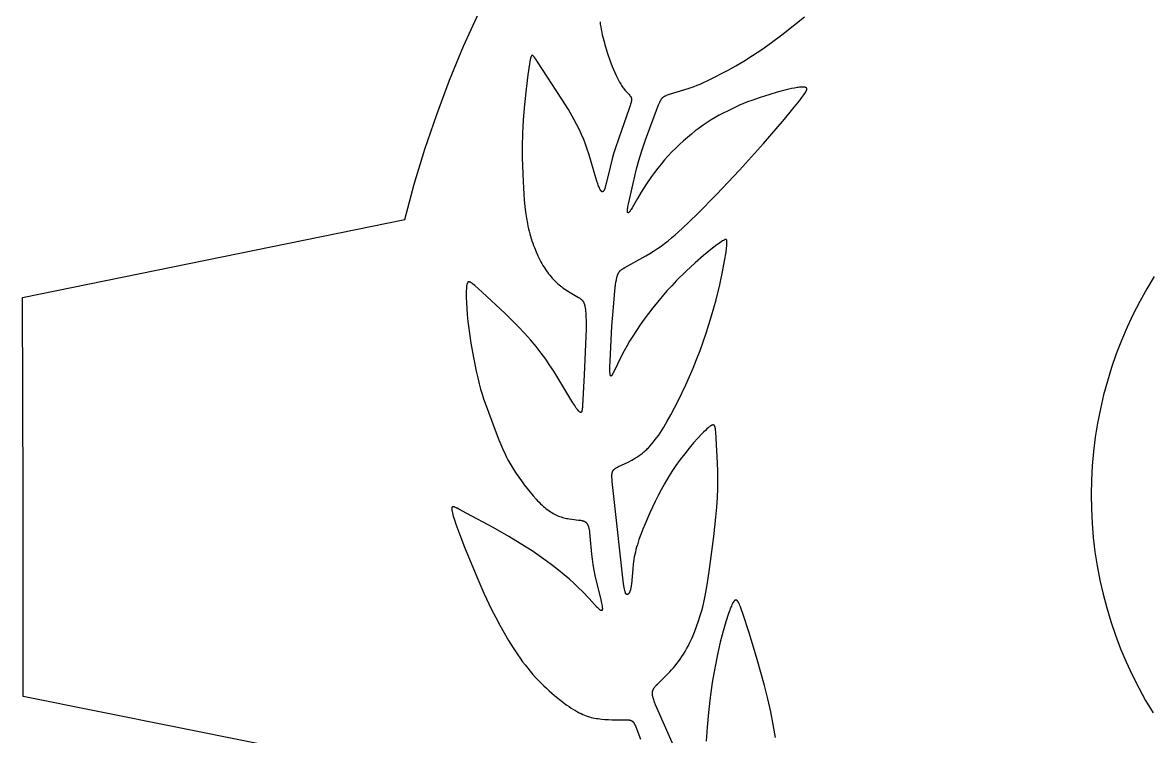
# Model space of a CAD drawing. Extents: x 8280 to 8757, y 218 to 430.
# Drawn here: x 8522.2 to 8612, y 293.1 to 349.8 of the extents above; entities that cross this region are included whole.
import ezdxf

# ---------------------------------------------------------------- set-up
doc = ezdxf.new("R2010")
doc.units = 0
doc.header["$MEASUREMENT"] = 0
doc.layers.add('MAKE2D$VISIBLE$CURVES', color=7, linetype='CONTINUOUS')

msp = doc.modelspace()

# ---------------------------------------------------------------- linework, layer by layer
at = {"layer": 'MAKE2D$VISIBLE$CURVES', "color": 7}
for points in [[(8552.6, 290.159), (8522.26, 296.271), (8522.26, 312.12), (8522.219, 327.968), (8552.58, 334.166), (8553.336, 336.979), (8554.183, 339.767), (8555.12, 342.525), (8556.146, 345.252), (8557.259, 347.944), (8558.459, 350.598)], [(8574.512, 291.032), (8572.704, 295.116), (8572.503, 295.603), (8572.426, 295.806), (8572.393, 295.899), (8572.363, 295.986), (8572.338, 296.068), (8572.316, 296.145), (8572.297, 296.217), (8572.289, 296.252), (8572.282, 296.286), (8572.276, 296.318), (8572.271, 296.35), (8572.266, 296.381), (8572.263, 296.411), (8572.26, 296.44), (8572.258, 296.468), (8572.257, 296.496), (8572.257, 296.523), (8572.257, 296.549), (8572.259, 296.575), (8572.261, 296.6), (8572.262, 296.612), (8572.264, 296.624), (8572.266, 296.636), (8572.268, 296.648), (8572.27, 296.66), (8572.273, 296.672), (8572.275, 296.684), (8572.278, 296.695), (8572.281, 296.706), (8572.284, 296.718), (8572.288, 296.729), (8572.291, 296.74), (8572.295, 296.751), (8572.299, 296.762), (8572.308, 296.784), (8572.317, 296.806), (8572.327, 296.827), (8572.338, 296.849), (8572.35, 296.87), (8572.362, 296.891), (8572.376, 296.912), (8572.39, 296.933), (8572.404, 296.955), (8572.42, 296.976), (8572.453, 297.019), (8572.488, 297.063), (8572.527, 297.108), (8572.568, 297.155), (8572.659, 297.251), (8573.64, 298.227), (8573.78, 298.377), (8573.922, 298.534), (8574.063, 298.698), (8574.203, 298.87), (8574.341, 299.049), (8574.476, 299.235), (8574.607, 299.429), (8574.734, 299.63), (8574.857, 299.837), (8574.976, 300.05), (8575.09, 300.266), (8575.201, 300.487), (8575.307, 300.709), (8575.409, 300.934), (8575.599, 301.385), (8575.772, 301.833), (8575.927, 302.271), (8576.063, 302.691), (8576.182, 303.091), (8576.284, 303.479), (8576.375, 303.865), (8576.457, 304.263), (8576.61, 305.136), (8576.769, 306.19), (8577.144, 308.963), (8577.309, 310.521), (8577.372, 311.301), (8577.419, 312.065), (8577.446, 312.803), (8577.455, 313.508), (8577.449, 314.177), (8577.433, 314.803), (8577.327, 316.791), (8577.294, 317.281), (8577.282, 317.411), (8577.275, 317.47), (8577.267, 317.525), (8577.259, 317.575), (8577.254, 317.598), (8577.249, 317.62), (8577.244, 317.642), (8577.239, 317.662), (8577.234, 317.681), (8577.228, 317.699), (8577.225, 317.708), (8577.222, 317.716), (8577.218, 317.724), (8577.215, 317.732), (8577.212, 317.74), (8577.208, 317.747), (8577.205, 317.754), (8577.201, 317.761), (8577.198, 317.767), (8577.194, 317.773), (8577.19, 317.779), (8577.186, 317.785), (8577.184, 317.788), (8577.182, 317.79), (8577.18, 317.793), (8577.177, 317.795), (8577.175, 317.798), (8577.173, 317.8), (8577.171, 317.803), (8577.169, 317.805), (8577.167, 317.807), (8577.164, 317.809), (8577.162, 317.811), (8577.16, 317.813), (8577.157, 317.815), (8577.155, 317.817), (8577.152, 317.819), (8577.15, 317.82), (8577.148, 317.822), (8577.145, 317.824), (8577.143, 317.825), (8577.14, 317.826), (8577.137, 317.828), (8577.135, 317.829), (8577.132, 317.83), (8577.13, 317.831), (8577.127, 317.833), (8577.124, 317.834), (8577.121, 317.835), (8577.119, 317.835), (8577.116, 317.836), (8577.113, 317.837), (8577.11, 317.838), (8577.107, 317.838), (8577.104, 317.839), (8577.101, 317.839), (8577.098, 317.84), (8577.095, 317.84), (8577.092, 317.84), (8577.089, 317.84), (8577.086, 317.84), (8577.083, 317.841), (8577.079, 317.84), (8577.076, 317.84), (8577.073, 317.84), (8577.07, 317.84), (8577.066, 317.84), (8577.063, 317.839), (8577.059, 317.839), (8577.056, 317.838), (8577.052, 317.838), (8577.049, 317.837), (8577.042, 317.836), (8577.034, 317.834), (8577.027, 317.832), (8577.019, 317.83), (8577.012, 317.827), (8577.004, 317.824), (8576.996, 317.821), (8576.988, 317.817), (8576.979, 317.814), (8576.971, 317.81), (8576.962, 317.805), (8576.944, 317.796), (8576.926, 317.786), (8576.906, 317.774), (8576.886, 317.761), (8576.866, 317.747), (8576.844, 317.732), (8576.8, 317.699), (8576.752, 317.661), (8576.7, 317.618), (8576.588, 317.52), (8576.464, 317.405), (8576.329, 317.273), (8576.185, 317.127), (8575.871, 316.794), (8575.533, 316.415), (8575.18, 315.998), (8574.821, 315.553), (8574.467, 315.088), (8574.125, 314.612), (8573.804, 314.132), (8573.504, 313.652), (8573.223, 313.173), (8572.961, 312.697), (8572.714, 312.224), (8572.482, 311.757), (8572.055, 310.846), (8571.671, 309.973), (8571.497, 309.55), (8571.337, 309.135), (8571.191, 308.727), (8571.062, 308.326), (8571.005, 308.128), (8570.951, 307.931), (8570.903, 307.735), (8570.859, 307.54), (8570.821, 307.347), (8570.787, 307.155), (8570.758, 306.966), (8570.732, 306.779), (8570.69, 306.417), (8570.587, 305.199), (8570.575, 305.083), (8570.56, 304.976), (8570.553, 304.927), (8570.544, 304.88), (8570.536, 304.836), (8570.527, 304.794), (8570.517, 304.755), (8570.508, 304.718), (8570.497, 304.683), (8570.487, 304.65), (8570.476, 304.62), (8570.465, 304.591), (8570.454, 304.565), (8570.449, 304.553), (8570.443, 304.541), (8570.437, 304.529), (8570.431, 304.518), (8570.425, 304.508), (8570.42, 304.498), (8570.414, 304.488), (8570.408, 304.479), (8570.402, 304.47), (8570.396, 304.462), (8570.39, 304.454), (8570.384, 304.446), (8570.378, 304.439), (8570.372, 304.433), (8570.366, 304.427), (8570.36, 304.421), (8570.354, 304.415), (8570.35, 304.413), (8570.347, 304.41), (8570.344, 304.408), (8570.341, 304.405), (8570.338, 304.403), (8570.335, 304.401), (8570.332, 304.399), (8570.329, 304.397), (8570.326, 304.395), (8570.323, 304.393), (8570.32, 304.391), (8570.317, 304.39), (8570.314, 304.388), (8570.311, 304.387), (8570.308, 304.385), (8570.305, 304.384), (8570.302, 304.383), (8570.299, 304.381), (8570.296, 304.38), (8570.293, 304.379), (8570.29, 304.378), (8570.287, 304.377), (8570.284, 304.377), (8570.282, 304.376), (8570.279, 304.375), (8570.276, 304.375), (8570.273, 304.374), (8570.27, 304.374), (8570.267, 304.373), (8570.264, 304.373), (8570.261, 304.373), (8570.258, 304.372), (8570.256, 304.372), (8570.253, 304.372), (8570.25, 304.372), (8570.247, 304.372), (8570.244, 304.372), (8570.242, 304.372), (8570.239, 304.373), (8570.236, 304.373), (8570.233, 304.373), (8570.231, 304.374), (8570.228, 304.374), (8570.225, 304.374), (8570.223, 304.375), (8570.22, 304.376), (8570.217, 304.376), (8570.215, 304.377), (8570.212, 304.378), (8570.21, 304.378), (8570.207, 304.379), (8570.205, 304.38), (8570.202, 304.381), (8570.2, 304.382), (8570.197, 304.383), (8570.195, 304.384), (8570.192, 304.385), (8570.19, 304.387), (8570.187, 304.388), (8570.185, 304.389), (8570.183, 304.391), (8570.18, 304.393), (8570.178, 304.394), (8570.175, 304.396), (8570.173, 304.398), (8570.171, 304.4), (8570.168, 304.402), (8570.166, 304.404), (8570.164, 304.406), (8570.162, 304.409), (8570.159, 304.411), (8570.157, 304.414), (8570.155, 304.417), (8570.153, 304.42), (8570.15, 304.423), (8570.148, 304.426), (8570.146, 304.429), (8570.144, 304.433), (8570.141, 304.437), (8570.139, 304.44), (8570.137, 304.444), (8570.135, 304.448), (8570.13, 304.457), (8570.126, 304.467), (8570.121, 304.477), (8570.117, 304.488), (8570.112, 304.499), (8570.108, 304.512), (8570.099, 304.539), (8570.09, 304.571), (8570.081, 304.606), (8570.071, 304.645), (8570.062, 304.688), (8570.042, 304.789), (8570.021, 304.91), (8569.974, 305.22), (8569.163, 312.387), (8569.062, 313.347), (8569.048, 313.52), (8569.041, 313.671), (8569.039, 313.738), (8569.039, 313.801), (8569.041, 313.86), (8569.043, 313.887), (8569.045, 313.914), (8569.047, 313.94), (8569.05, 313.964), (8569.054, 313.988), (8569.057, 314.011), (8569.062, 314.033), (8569.067, 314.054), (8569.072, 314.074), (8569.078, 314.094), (8569.081, 314.103), (8569.084, 314.113), (8569.087, 314.122), (8569.091, 314.131), (8569.094, 314.14), (8569.098, 314.148), (8569.102, 314.157), (8569.106, 314.165), (8569.11, 314.174), (8569.115, 314.182), (8569.119, 314.19), (8569.124, 314.198), (8569.128, 314.205), (8569.133, 314.213), (8569.138, 314.22), (8569.143, 314.228), (8569.148, 314.235), (8569.154, 314.242), (8569.159, 314.249), (8569.165, 314.256), (8569.171, 314.263), (8569.177, 314.27), (8569.183, 314.276), (8569.189, 314.283), (8569.202, 314.296), (8569.216, 314.309), (8569.23, 314.321), (8569.245, 314.333), (8569.261, 314.345), (8569.277, 314.357), (8569.294, 314.369), (8569.311, 314.381), (8569.348, 314.404), (8569.388, 314.428), (8569.43, 314.452), (8569.475, 314.476), (8569.572, 314.526), (8570.322, 314.89), (8570.613, 315.043), (8570.763, 315.128), (8570.914, 315.218), (8571.066, 315.314), (8571.217, 315.416), (8571.292, 315.469), (8571.367, 315.525), (8571.441, 315.582), (8571.515, 315.641), (8571.588, 315.702), (8571.66, 315.764), (8571.731, 315.829), (8571.802, 315.895), (8571.873, 315.964), (8571.943, 316.034), (8572.081, 316.181), (8572.218, 316.336), (8572.353, 316.499), (8572.488, 316.671), (8572.622, 316.852), (8572.756, 317.041), (8572.889, 317.24), (8573.024, 317.448), (8573.159, 317.665), (8573.433, 318.13), (8573.714, 318.635), (8574.301, 319.763), (8574.902, 321.018), (8575.491, 322.36), (8575.773, 323.051), (8576.042, 323.749), (8576.296, 324.447), (8576.533, 325.143), (8576.96, 326.504), (8577.319, 327.793), (8577.611, 328.973), (8577.835, 330.008), (8577.997, 330.883), (8578.105, 331.584), (8578.141, 331.866), (8578.166, 332.1), (8578.174, 332.198), (8578.18, 332.285), (8578.182, 332.324), (8578.183, 332.36), (8578.183, 332.393), (8578.182, 332.423), (8578.181, 332.437), (8578.18, 332.451), (8578.178, 332.463), (8578.177, 332.475), (8578.175, 332.487), (8578.174, 332.492), (8578.173, 332.497), (8578.171, 332.503), (8578.17, 332.508), (8578.169, 332.512), (8578.167, 332.517), (8578.166, 332.521), (8578.164, 332.526), (8578.163, 332.53), (8578.161, 332.534), (8578.159, 332.538), (8578.157, 332.541), (8578.156, 332.543), (8578.155, 332.545), (8578.154, 332.546), (8578.153, 332.548), (8578.152, 332.55), (8578.151, 332.551), (8578.15, 332.553), (8578.149, 332.554), (8578.148, 332.556), (8578.147, 332.557), (8578.146, 332.559), (8578.145, 332.56), (8578.143, 332.561), (8578.142, 332.562), (8578.141, 332.564), (8578.14, 332.565), (8578.138, 332.566), (8578.137, 332.567), (8578.136, 332.568), (8578.135, 332.569), (8578.133, 332.57), (8578.132, 332.571), (8578.13, 332.572), (8578.129, 332.573), (8578.128, 332.574), (8578.126, 332.575), (8578.125, 332.575), (8578.123, 332.576), (8578.122, 332.577), (8578.12, 332.578), (8578.118, 332.578), (8578.117, 332.579), (8578.115, 332.579), (8578.114, 332.58), (8578.112, 332.58), (8578.11, 332.581), (8578.108, 332.581), (8578.107, 332.581), (8578.105, 332.582), (8578.103, 332.582), (8578.101, 332.582), (8578.1, 332.582), (8578.098, 332.583), (8578.096, 332.583), (8578.094, 332.583), (8578.092, 332.583), (8578.09, 332.583), (8578.088, 332.583), (8578.086, 332.583), (8578.084, 332.583), (8578.08, 332.583), (8578.076, 332.582), (8578.072, 332.582), (8578.067, 332.581), (8578.063, 332.58), (8578.058, 332.579), (8578.053, 332.578), (8578.049, 332.577), (8578.044, 332.576), (8578.039, 332.574), (8578.034, 332.572), (8578.023, 332.569), (8578.012, 332.564), (8578.001, 332.56), (8577.989, 332.554), (8577.977, 332.549), (8577.952, 332.535), (8577.924, 332.52), (8577.895, 332.503), (8577.83, 332.463), (8577.758, 332.415), (8577.589, 332.299), (8577.389, 332.155), (8576.904, 331.785), (8576.322, 331.309), (8575.66, 330.733), (8574.938, 330.061), (8574.179, 329.307), (8573.795, 328.904), (8573.411, 328.486), (8573.03, 328.054), (8572.657, 327.611), (8572.294, 327.158), (8571.943, 326.7), (8571.607, 326.242), (8571.287, 325.788), (8570.985, 325.341), (8570.705, 324.908), (8570.447, 324.492), (8570.214, 324.098), (8570.007, 323.73), (8569.825, 323.389), (8569.133, 321.959), (8569.098, 321.892), (8569.081, 321.861), (8569.065, 321.834), (8569.049, 321.809), (8569.042, 321.797), (8569.034, 321.787), (8569.027, 321.777), (8569.02, 321.768), (8569.016, 321.764), (8569.013, 321.76), (8569.01, 321.756), (8569.006, 321.753), (8569.003, 321.75), (8569, 321.747), (8568.997, 321.744), (8568.995, 321.742), (8568.993, 321.741), (8568.992, 321.74), (8568.99, 321.739), (8568.989, 321.738), (8568.987, 321.737), (8568.986, 321.736), (8568.984, 321.735), (8568.983, 321.734), (8568.981, 321.733), (8568.98, 321.733), (8568.978, 321.732), (8568.977, 321.731), (8568.975, 321.731), (8568.974, 321.73), (8568.972, 321.73), (8568.971, 321.73), (8568.97, 321.729), (8568.968, 321.729), (8568.967, 321.729), (8568.965, 321.729), (8568.964, 321.729), (8568.963, 321.729), (8568.961, 321.729), (8568.96, 321.729), (8568.959, 321.73), (8568.957, 321.73), (8568.956, 321.73), (8568.955, 321.731), (8568.953, 321.731), (8568.952, 321.732), (8568.951, 321.733), (8568.95, 321.734), (8568.948, 321.734), (8568.947, 321.735), (8568.946, 321.736), (8568.945, 321.737), (8568.943, 321.738), (8568.942, 321.74), (8568.941, 321.741), (8568.94, 321.742), (8568.939, 321.744), (8568.938, 321.745), (8568.937, 321.747), (8568.935, 321.748), (8568.934, 321.75), (8568.933, 321.752), (8568.932, 321.754), (8568.931, 321.756), (8568.93, 321.758), (8568.929, 321.76), (8568.928, 321.762), (8568.926, 321.766), (8568.924, 321.771), (8568.922, 321.777), (8568.92, 321.782), (8568.918, 321.788), (8568.916, 321.794), (8568.914, 321.801), (8568.911, 321.815), (8568.908, 321.83), (8568.905, 321.847), (8568.902, 321.865), (8568.899, 321.885), (8568.896, 321.906), (8568.892, 321.952), (8568.888, 322.005), (8568.883, 322.13), (8568.88, 322.281), (8568.881, 322.461), (8568.892, 322.911), (8569.045, 325.68), (8569.159, 327.214), (8569.277, 328.505), (8569.333, 328.988), (8569.362, 329.188), (8569.392, 329.363), (8569.408, 329.442), (8569.424, 329.516), (8569.441, 329.585), (8569.458, 329.649), (8569.477, 329.708), (8569.486, 329.737), (8569.496, 329.764), (8569.506, 329.79), (8569.516, 329.815), (8569.526, 329.84), (8569.537, 329.863), (8569.548, 329.886), (8569.559, 329.907), (8569.571, 329.929), (8569.582, 329.949), (8569.595, 329.968), (8569.607, 329.987), (8569.62, 330.006), (8569.633, 330.023), (8569.647, 330.04), (8569.66, 330.057), (8569.675, 330.073), (8569.689, 330.089), (8569.704, 330.104), (8569.72, 330.119), (8569.736, 330.133), (8569.752, 330.147), (8569.769, 330.161), (8569.786, 330.175), (8569.803, 330.188), (8569.821, 330.201), (8569.859, 330.227), (8569.899, 330.253), (8569.94, 330.279), (8570.078, 330.358), (8571.73, 331.27), (8572.044, 331.457), (8572.353, 331.651), (8572.652, 331.851), (8572.941, 332.055), (8573.224, 332.266), (8573.501, 332.485), (8573.777, 332.711), (8574.053, 332.947), (8574.616, 333.451), (8575.208, 334.004), (8575.848, 334.625), (8577.343, 336.148), (8579.167, 338.092), (8581.074, 340.202), (8582.75, 342.147), (8583.421, 342.956), (8583.94, 343.605), (8584.134, 343.858), (8584.286, 344.065), (8584.347, 344.154), (8584.398, 344.233), (8584.42, 344.269), (8584.44, 344.303), (8584.458, 344.335), (8584.474, 344.365), (8584.487, 344.393), (8584.493, 344.406), (8584.499, 344.419), (8584.504, 344.432), (8584.508, 344.444), (8584.512, 344.455), (8584.516, 344.466), (8584.519, 344.477), (8584.521, 344.488), (8584.523, 344.493), (8584.524, 344.498), (8584.524, 344.503), (8584.525, 344.507), (8584.526, 344.512), (8584.526, 344.517), (8584.527, 344.521), (8584.527, 344.526), (8584.527, 344.53), (8584.528, 344.534), (8584.528, 344.538), (8584.527, 344.543), (8584.527, 344.547), (8584.527, 344.551), (8584.527, 344.554), (8584.526, 344.558), (8584.525, 344.562), (8584.525, 344.566), (8584.524, 344.569), (8584.523, 344.573), (8584.522, 344.576), (8584.521, 344.579), (8584.52, 344.583), (8584.518, 344.586), (8584.517, 344.589), (8584.515, 344.592), (8584.514, 344.595), (8584.512, 344.598), (8584.51, 344.601), (8584.508, 344.604), (8584.506, 344.607), (8584.504, 344.609), (8584.502, 344.612), (8584.5, 344.615), (8584.497, 344.617), (8584.495, 344.62), (8584.492, 344.622), (8584.49, 344.625), (8584.487, 344.627), (8584.484, 344.629), (8584.481, 344.632), (8584.478, 344.634), (8584.475, 344.636), (8584.472, 344.638), (8584.469, 344.64), (8584.466, 344.642), (8584.462, 344.644), (8584.459, 344.646), (8584.455, 344.648), (8584.452, 344.65), (8584.448, 344.652), (8584.444, 344.654), (8584.436, 344.657), (8584.428, 344.661), (8584.419, 344.664), (8584.41, 344.667), (8584.401, 344.67), (8584.392, 344.672), (8584.382, 344.675), (8584.371, 344.677), (8584.361, 344.679), (8584.35, 344.681), (8584.339, 344.683), (8584.327, 344.685), (8584.302, 344.688), (8584.277, 344.69), (8584.249, 344.691), (8584.221, 344.692), (8584.19, 344.692), (8584.159, 344.692), (8584.125, 344.691), (8584.091, 344.689), (8584.017, 344.683), (8583.937, 344.674), (8583.85, 344.663), (8583.758, 344.649), (8583.553, 344.613), (8583.322, 344.567), (8582.783, 344.441), (8582.167, 344.278), (8581.503, 344.085), (8580.825, 343.869), (8580.156, 343.633), (8579.826, 343.508), (8579.499, 343.377), (8579.175, 343.241), (8578.852, 343.098), (8578.531, 342.947), (8578.211, 342.79), (8577.891, 342.625), (8577.573, 342.451), (8577.255, 342.269), (8576.937, 342.077), (8576.619, 341.875), (8576.302, 341.662), (8575.985, 341.438), (8575.668, 341.202), (8575.352, 340.954), (8575.036, 340.694), (8574.723, 340.423), (8574.413, 340.14), (8574.107, 339.847), (8573.807, 339.544), (8573.514, 339.231), (8573.228, 338.909), (8572.951, 338.578), (8572.684, 338.243), (8572.429, 337.906), (8572.187, 337.572), (8571.744, 336.928), (8571.368, 336.34), (8571.065, 335.835), (8570.641, 335.095), (8570.565, 334.966), (8570.53, 334.911), (8570.497, 334.861), (8570.481, 334.839), (8570.466, 334.818), (8570.452, 334.798), (8570.437, 334.78), (8570.424, 334.764), (8570.41, 334.749), (8570.404, 334.742), (8570.398, 334.735), (8570.392, 334.729), (8570.386, 334.724), (8570.38, 334.719), (8570.374, 334.714), (8570.371, 334.712), (8570.369, 334.71), (8570.366, 334.708), (8570.363, 334.706), (8570.361, 334.704), (8570.358, 334.702), (8570.355, 334.701), (8570.353, 334.7), (8570.35, 334.698), (8570.348, 334.697), (8570.345, 334.696), (8570.344, 334.695), (8570.343, 334.695), (8570.342, 334.694), (8570.341, 334.694), (8570.339, 334.694), (8570.338, 334.693), (8570.337, 334.693), (8570.336, 334.693), (8570.335, 334.692), (8570.334, 334.692), (8570.333, 334.692), (8570.332, 334.692), (8570.331, 334.692), (8570.329, 334.691), (8570.328, 334.691), (8570.327, 334.691), (8570.326, 334.691), (8570.325, 334.691), (8570.324, 334.691), (8570.323, 334.691), (8570.322, 334.691), (8570.321, 334.691), (8570.32, 334.692), (8570.319, 334.692), (8570.318, 334.692), (8570.317, 334.692), (8570.316, 334.692), (8570.315, 334.693), (8570.314, 334.693), (8570.314, 334.693), (8570.313, 334.694), (8570.312, 334.694), (8570.311, 334.695), (8570.31, 334.695), (8570.309, 334.695), (8570.308, 334.696), (8570.307, 334.697), (8570.307, 334.697), (8570.306, 334.698), (8570.305, 334.698), (8570.304, 334.699), (8570.303, 334.7), (8570.303, 334.7), (8570.302, 334.701), (8570.301, 334.702), (8570.3, 334.703), (8570.299, 334.704), (8570.299, 334.705), (8570.298, 334.706), (8570.297, 334.706), (8570.297, 334.707), (8570.296, 334.708), (8570.295, 334.71), (8570.295, 334.711), (8570.294, 334.712), (8570.293, 334.713), (8570.293, 334.714), (8570.292, 334.715), (8570.291, 334.718), (8570.29, 334.72), (8570.288, 334.723), (8570.287, 334.726), (8570.286, 334.729), (8570.285, 334.732), (8570.284, 334.735), (8570.283, 334.739), (8570.283, 334.742), (8570.282, 334.746), (8570.281, 334.75), (8570.28, 334.754), (8570.279, 334.762), (8570.278, 334.771), (8570.277, 334.78), (8570.276, 334.79), (8570.275, 334.8), (8570.275, 334.811), (8570.275, 334.835), (8570.275, 334.86), (8570.276, 334.888), (8570.279, 334.919), (8570.281, 334.951), (8570.29, 335.024), (8570.301, 335.105), (8570.316, 335.196), (8570.354, 335.402), (8570.716, 337.03), (8570.995, 338.207), (8571.176, 338.868), (8571.411, 339.63), (8571.712, 340.511), (8572.045, 341.435), (8572.75, 343.275), (8572.797, 343.387), (8572.84, 343.486), (8572.882, 343.574), (8572.902, 343.613), (8572.922, 343.65), (8572.942, 343.685), (8572.962, 343.718), (8572.972, 343.733), (8572.982, 343.748), (8572.992, 343.762), (8573.002, 343.776), (8573.012, 343.79), (8573.023, 343.803), (8573.033, 343.815), (8573.044, 343.827), (8573.054, 343.839), (8573.065, 343.85), (8573.076, 343.861), (8573.088, 343.872), (8573.099, 343.882), (8573.111, 343.892), (8573.123, 343.902), (8573.135, 343.911), (8573.147, 343.92), (8573.16, 343.929), (8573.173, 343.938), (8573.186, 343.946), (8573.2, 343.955), (8573.214, 343.963), (8573.228, 343.971), (8573.242, 343.978), (8573.273, 343.994), (8573.305, 344.008), (8573.338, 344.023), (8573.374, 344.037), (8573.451, 344.066), (8573.629, 344.127), (8575.091, 344.574), (8575.345, 344.66), (8575.587, 344.749), (8575.819, 344.841), (8576.045, 344.936), (8576.267, 345.036), (8576.714, 345.249), (8578.275, 346.044), (8578.885, 346.379), (8579.534, 346.759), (8580.217, 347.191), (8580.942, 347.681), (8581.715, 348.232), (8582.543, 348.852), (8584.337, 350.271)], [(8568.098, 349.886), (8568.108, 349.784), (8568.12, 349.683), (8568.149, 349.481), (8568.184, 349.276), (8568.227, 349.067), (8568.276, 348.848), (8568.394, 348.381), (8568.535, 347.881), (8568.695, 347.364), (8568.872, 346.842), (8569.062, 346.33), (8569.162, 346.082), (8569.264, 345.843), (8569.369, 345.613), (8569.475, 345.394), (8569.53, 345.29), (8569.584, 345.189), (8569.639, 345.092), (8569.695, 344.999), (8569.75, 344.911), (8569.806, 344.826), (8569.862, 344.746), (8569.917, 344.669), (8569.972, 344.596), (8570.026, 344.527), (8570.131, 344.399), (8570.402, 344.092), (8570.472, 344.011), (8570.502, 343.974), (8570.515, 343.957), (8570.528, 343.939), (8570.534, 343.93), (8570.539, 343.921), (8570.545, 343.912), (8570.55, 343.904), (8570.555, 343.895), (8570.56, 343.886), (8570.564, 343.877), (8570.569, 343.868), (8570.573, 343.858), (8570.576, 343.849), (8570.58, 343.839), (8570.583, 343.83), (8570.586, 343.82), (8570.588, 343.809), (8570.591, 343.799), (8570.593, 343.788), (8570.595, 343.778), (8570.596, 343.767), (8570.597, 343.755), (8570.598, 343.743), (8570.599, 343.731), (8570.599, 343.719), (8570.599, 343.706), (8570.599, 343.693), (8570.599, 343.68), (8570.598, 343.666), (8570.597, 343.652), (8570.595, 343.637), (8570.591, 343.606), (8570.586, 343.573), (8570.579, 343.538), (8570.572, 343.501), (8570.562, 343.461), (8570.552, 343.419), (8570.526, 343.327), (8570.495, 343.224), (8570.415, 342.978), (8569.586, 340.642), (8569.301, 339.779), (8569.179, 339.378), (8569.072, 339), (8568.894, 338.318), (8568.59, 337.026), (8568.541, 336.841), (8568.517, 336.758), (8568.493, 336.683), (8568.469, 336.615), (8568.457, 336.584), (8568.445, 336.554), (8568.433, 336.527), (8568.421, 336.502), (8568.415, 336.49), (8568.409, 336.479), (8568.403, 336.468), (8568.397, 336.458), (8568.391, 336.448), (8568.385, 336.439), (8568.379, 336.431), (8568.376, 336.427), (8568.373, 336.423), (8568.369, 336.419), (8568.366, 336.415), (8568.363, 336.412), (8568.36, 336.408), (8568.357, 336.405), (8568.354, 336.402), (8568.351, 336.399), (8568.348, 336.396), (8568.344, 336.393), (8568.341, 336.391), (8568.338, 336.388), (8568.335, 336.386), (8568.332, 336.384), (8568.328, 336.382), (8568.327, 336.381), (8568.325, 336.38), (8568.324, 336.379), (8568.322, 336.378), (8568.32, 336.378), (8568.319, 336.377), (8568.317, 336.376), (8568.316, 336.375), (8568.314, 336.375), (8568.312, 336.374), (8568.311, 336.374), (8568.309, 336.373), (8568.307, 336.373), (8568.306, 336.372), (8568.304, 336.372), (8568.302, 336.371), (8568.301, 336.371), (8568.299, 336.371), (8568.297, 336.37), (8568.296, 336.37), (8568.294, 336.37), (8568.292, 336.37), (8568.291, 336.37), (8568.289, 336.37), (8568.287, 336.369), (8568.286, 336.369), (8568.284, 336.369), (8568.282, 336.37), (8568.281, 336.37), (8568.279, 336.37), (8568.277, 336.37), (8568.276, 336.37), (8568.274, 336.37), (8568.272, 336.371), (8568.271, 336.371), (8568.269, 336.371), (8568.267, 336.372), (8568.265, 336.372), (8568.264, 336.373), (8568.262, 336.373), (8568.26, 336.374), (8568.258, 336.374), (8568.257, 336.375), (8568.255, 336.376), (8568.253, 336.377), (8568.251, 336.377), (8568.25, 336.378), (8568.248, 336.379), (8568.244, 336.381), (8568.241, 336.383), (8568.237, 336.385), (8568.234, 336.387), (8568.23, 336.389), (8568.227, 336.392), (8568.223, 336.395), (8568.219, 336.398), (8568.216, 336.401), (8568.212, 336.404), (8568.208, 336.407), (8568.205, 336.411), (8568.201, 336.414), (8568.197, 336.418), (8568.19, 336.426), (8568.182, 336.435), (8568.175, 336.444), (8568.167, 336.454), (8568.159, 336.465), (8568.151, 336.476), (8568.143, 336.487), (8568.136, 336.5), (8568.12, 336.526), (8568.103, 336.554), (8568.087, 336.585), (8568.07, 336.617), (8568.053, 336.652), (8568.019, 336.728), (8567.984, 336.813), (8567.948, 336.905), (8567.912, 337.004), (8567.836, 337.225), (8567.758, 337.473), (8567.208, 339.394), (8567.087, 339.764), (8566.952, 340.142), (8566.802, 340.526), (8566.635, 340.913), (8566.453, 341.303), (8566.254, 341.697), (8566.042, 342.096), (8565.579, 342.907), (8565.071, 343.739), (8563.135, 346.703), (8562.989, 346.92), (8562.927, 347.008), (8562.899, 347.046), (8562.872, 347.08), (8562.859, 347.096), (8562.847, 347.111), (8562.835, 347.125), (8562.823, 347.138), (8562.812, 347.149), (8562.801, 347.16), (8562.795, 347.165), (8562.79, 347.17), (8562.785, 347.174), (8562.779, 347.179), (8562.774, 347.183), (8562.769, 347.186), (8562.764, 347.19), (8562.759, 347.193), (8562.757, 347.194), (8562.754, 347.196), (8562.752, 347.197), (8562.75, 347.198), (8562.747, 347.199), (8562.745, 347.2), (8562.742, 347.201), (8562.74, 347.202), (8562.738, 347.203), (8562.736, 347.204), (8562.733, 347.205), (8562.731, 347.206), (8562.729, 347.206), (8562.726, 347.207), (8562.724, 347.207), (8562.722, 347.208), (8562.72, 347.208), (8562.718, 347.208), (8562.716, 347.209), (8562.713, 347.209), (8562.711, 347.209), (8562.709, 347.209), (8562.707, 347.209), (8562.705, 347.209), (8562.703, 347.208), (8562.701, 347.208), (8562.699, 347.208), (8562.697, 347.207), (8562.695, 347.207), (8562.693, 347.206), (8562.691, 347.205), (8562.689, 347.205), (8562.687, 347.204), (8562.685, 347.203), (8562.683, 347.202), (8562.681, 347.201), (8562.679, 347.2), (8562.677, 347.199), (8562.675, 347.197), (8562.673, 347.196), (8562.671, 347.195), (8562.669, 347.193), (8562.667, 347.192), (8562.665, 347.19), (8562.664, 347.188), (8562.662, 347.187), (8562.66, 347.185), (8562.658, 347.183), (8562.656, 347.181), (8562.654, 347.179), (8562.653, 347.176), (8562.651, 347.174), (8562.649, 347.172), (8562.647, 347.169), (8562.644, 347.164), (8562.64, 347.159), (8562.637, 347.153), (8562.633, 347.147), (8562.63, 347.141), (8562.626, 347.135), (8562.623, 347.128), (8562.62, 347.12), (8562.616, 347.113), (8562.61, 347.097), (8562.603, 347.079), (8562.597, 347.061), (8562.59, 347.041), (8562.584, 347.019), (8562.578, 346.996), (8562.565, 346.947), (8562.552, 346.892), (8562.539, 346.831), (8562.513, 346.692), (8562.486, 346.53), (8562.359, 345.66), (8562.221, 344.538), (8562.09, 343.3), (8561.988, 342.084), (8561.93, 340.994), (8561.91, 340.009), (8561.918, 339.078), (8561.983, 337.176), (8562.04, 336.187), (8562.078, 335.695), (8562.124, 335.211), (8562.181, 334.74), (8562.248, 334.284), (8562.327, 333.848), (8562.371, 333.637), (8562.417, 333.431), (8562.467, 333.229), (8562.519, 333.032), (8562.573, 332.839), (8562.631, 332.65), (8562.69, 332.466), (8562.752, 332.285), (8562.816, 332.108), (8562.882, 331.935), (8563.021, 331.599), (8563.167, 331.277), (8563.321, 330.966), (8563.401, 330.816), (8563.482, 330.669), (8563.565, 330.525), (8563.651, 330.384), (8563.738, 330.247), (8563.827, 330.114), (8563.919, 329.984), (8564.012, 329.857), (8564.108, 329.735), (8564.205, 329.616), (8564.305, 329.501), (8564.407, 329.389), (8564.511, 329.282), (8564.618, 329.179), (8564.726, 329.08), (8564.837, 328.984), (8564.949, 328.893), (8565.061, 328.805), (8565.174, 328.722), (8565.287, 328.642), (8565.51, 328.492), (8565.727, 328.357), (8566.377, 327.981), (8566.45, 327.937), (8566.484, 327.915), (8566.518, 327.893), (8566.549, 327.87), (8566.565, 327.858), (8566.58, 327.846), (8566.595, 327.834), (8566.61, 327.821), (8566.624, 327.809), (8566.638, 327.795), (8566.651, 327.782), (8566.665, 327.768), (8566.678, 327.754), (8566.69, 327.739), (8566.703, 327.724), (8566.715, 327.709), (8566.727, 327.693), (8566.738, 327.676), (8566.749, 327.659), (8566.76, 327.641), (8566.771, 327.623), (8566.781, 327.604), (8566.791, 327.585), (8566.801, 327.564), (8566.811, 327.543), (8566.82, 327.522), (8566.829, 327.499), (8566.837, 327.476), (8566.846, 327.452), (8566.854, 327.427), (8566.862, 327.401), (8566.869, 327.374), (8566.884, 327.318), (8566.897, 327.258), (8566.909, 327.194), (8566.921, 327.126), (8566.931, 327.053), (8566.941, 326.975), (8566.949, 326.893), (8566.963, 326.712), (8566.973, 326.509), (8566.984, 326.036), (8566.983, 325.488), (8566.953, 324.253), (8566.847, 321.812), (8566.709, 319.369), (8566.696, 319.217), (8566.688, 319.148), (8566.68, 319.085), (8566.676, 319.056), (8566.671, 319.029), (8566.666, 319.003), (8566.66, 318.979), (8566.657, 318.967), (8566.654, 318.956), (8566.651, 318.946), (8566.648, 318.935), (8566.644, 318.926), (8566.641, 318.917), (8566.637, 318.908), (8566.635, 318.904), (8566.633, 318.9), (8566.632, 318.896), (8566.63, 318.892), (8566.628, 318.888), (8566.626, 318.885), (8566.623, 318.881), (8566.621, 318.878), (8566.619, 318.875), (8566.617, 318.871), (8566.615, 318.868), (8566.612, 318.866), (8566.61, 318.863), (8566.608, 318.86), (8566.607, 318.859), (8566.605, 318.858), (8566.604, 318.857), (8566.603, 318.856), (8566.602, 318.855), (8566.6, 318.854), (8566.599, 318.852), (8566.598, 318.851), (8566.597, 318.851), (8566.595, 318.85), (8566.594, 318.849), (8566.593, 318.848), (8566.591, 318.847), (8566.59, 318.846), (8566.589, 318.845), (8566.587, 318.845), (8566.586, 318.844), (8566.585, 318.843), (8566.583, 318.843), (8566.582, 318.842), (8566.58, 318.842), (8566.579, 318.841), (8566.578, 318.841), (8566.576, 318.84), (8566.575, 318.84), (8566.573, 318.839), (8566.572, 318.839), (8566.57, 318.839), (8566.569, 318.838), (8566.567, 318.838), (8566.566, 318.838), (8566.564, 318.838), (8566.563, 318.838), (8566.561, 318.837), (8566.559, 318.837), (8566.558, 318.837), (8566.556, 318.837), (8566.555, 318.837), (8566.553, 318.838), (8566.551, 318.838), (8566.55, 318.838), (8566.548, 318.838), (8566.546, 318.838), (8566.545, 318.839), (8566.543, 318.839), (8566.541, 318.839), (8566.539, 318.84), (8566.538, 318.84), (8566.536, 318.84), (8566.534, 318.841), (8566.53, 318.842), (8566.527, 318.843), (8566.523, 318.845), (8566.519, 318.846), (8566.515, 318.848), (8566.512, 318.85), (8566.508, 318.852), (8566.504, 318.854), (8566.5, 318.856), (8566.495, 318.859), (8566.491, 318.861), (8566.487, 318.864), (8566.483, 318.867), (8566.474, 318.874), (8566.465, 318.881), (8566.456, 318.888), (8566.446, 318.897), (8566.436, 318.906), (8566.426, 318.916), (8566.416, 318.926), (8566.394, 318.949), (8566.371, 318.975), (8566.348, 319.003), (8566.323, 319.034), (8566.27, 319.104), (8566.212, 319.184), (8566.084, 319.375), (8565.938, 319.604), (8564.416, 322.113), (8564.113, 322.576), (8563.78, 323.058), (8563.415, 323.557), (8563.014, 324.07), (8562.575, 324.595), (8562.098, 325.128), (8561.592, 325.663), (8560.552, 326.699), (8558.741, 328.389), (8558.16, 328.911), (8558.051, 329.002), (8558.001, 329.041), (8557.955, 329.077), (8557.911, 329.108), (8557.89, 329.122), (8557.87, 329.135), (8557.851, 329.147), (8557.832, 329.158), (8557.814, 329.168), (8557.797, 329.177), (8557.788, 329.181), (8557.78, 329.184), (8557.772, 329.188), (8557.764, 329.191), (8557.756, 329.194), (8557.748, 329.197), (8557.74, 329.199), (8557.733, 329.202), (8557.726, 329.204), (8557.719, 329.205), (8557.712, 329.207), (8557.705, 329.208), (8557.701, 329.208), (8557.698, 329.209), (8557.695, 329.209), (8557.691, 329.209), (8557.688, 329.21), (8557.685, 329.21), (8557.682, 329.21), (8557.679, 329.21), (8557.676, 329.21), (8557.673, 329.21), (8557.669, 329.209), (8557.666, 329.209), (8557.663, 329.209), (8557.661, 329.209), (8557.658, 329.208), (8557.655, 329.208), (8557.652, 329.207), (8557.649, 329.206), (8557.646, 329.206), (8557.644, 329.205), (8557.641, 329.204), (8557.638, 329.203), (8557.635, 329.202), (8557.633, 329.201), (8557.63, 329.2), (8557.628, 329.199), (8557.625, 329.197), (8557.623, 329.196), (8557.62, 329.195), (8557.618, 329.193), (8557.615, 329.192), (8557.613, 329.19), (8557.61, 329.188), (8557.608, 329.187), (8557.606, 329.185), (8557.603, 329.183), (8557.601, 329.181), (8557.599, 329.179), (8557.597, 329.177), (8557.594, 329.175), (8557.592, 329.173), (8557.59, 329.17), (8557.588, 329.168), (8557.586, 329.166), (8557.584, 329.163), (8557.582, 329.161), (8557.58, 329.158), (8557.578, 329.155), (8557.574, 329.15), (8557.57, 329.144), (8557.566, 329.138), (8557.563, 329.131), (8557.559, 329.125), (8557.556, 329.118), (8557.552, 329.111), (8557.549, 329.103), (8557.546, 329.095), (8557.543, 329.087), (8557.54, 329.079), (8557.537, 329.07), (8557.531, 329.052), (8557.526, 329.033), (8557.521, 329.013), (8557.516, 328.992), (8557.511, 328.969), (8557.507, 328.946), (8557.499, 328.895), (8557.492, 328.84), (8557.486, 328.78), (8557.475, 328.649), (8557.468, 328.501), (8557.464, 328.337), (8557.466, 327.968), (8557.481, 327.548), (8557.508, 327.083), (8557.548, 326.582), (8557.601, 326.051), (8557.666, 325.497), (8557.831, 324.35), (8558.032, 323.199), (8558.258, 322.102), (8558.375, 321.591), (8558.494, 321.117), (8558.612, 320.682), (8558.729, 320.285), (8558.846, 319.919), (8558.962, 319.579), (8559.844, 317.221), (8560.061, 316.657), (8560.284, 316.111), (8560.4, 315.847), (8560.52, 315.587), (8560.646, 315.328), (8560.781, 315.07), (8560.925, 314.808), (8561.08, 314.542), (8561.249, 314.268), (8561.433, 313.984), (8561.633, 313.69), (8561.846, 313.389), (8562.071, 313.085), (8562.304, 312.784), (8562.542, 312.489), (8562.782, 312.206), (8563.022, 311.938), (8563.141, 311.812), (8563.259, 311.692), (8563.376, 311.578), (8563.491, 311.47), (8563.604, 311.368), (8563.717, 311.272), (8563.828, 311.182), (8563.939, 311.097), (8564.048, 311.018), (8564.157, 310.945), (8564.265, 310.876), (8564.372, 310.812), (8564.479, 310.753), (8564.586, 310.699), (8564.693, 310.65), (8564.799, 310.604), (8564.906, 310.563), (8565.012, 310.526), (8565.119, 310.493), (8565.225, 310.464), (8565.332, 310.438), (8565.437, 310.415), (8565.542, 310.395), (8565.645, 310.377), (8565.847, 310.347), (8566.391, 310.282), (8566.545, 310.261), (8566.615, 310.249), (8566.648, 310.243), (8566.681, 310.236), (8566.712, 310.228), (8566.742, 310.22), (8566.772, 310.211), (8566.786, 310.206), (8566.8, 310.201), (8566.814, 310.196), (8566.828, 310.19), (8566.841, 310.185), (8566.854, 310.179), (8566.867, 310.173), (8566.879, 310.166), (8566.892, 310.159), (8566.904, 310.152), (8566.916, 310.145), (8566.928, 310.138), (8566.939, 310.13), (8566.95, 310.121), (8566.961, 310.113), (8566.972, 310.104), (8566.983, 310.094), (8566.993, 310.085), (8567.004, 310.075), (8567.014, 310.064), (8567.023, 310.053), (8567.033, 310.042), (8567.042, 310.03), (8567.052, 310.018), (8567.061, 310.006), (8567.069, 309.993), (8567.078, 309.979), (8567.086, 309.965), (8567.095, 309.951), (8567.103, 309.936), (8567.111, 309.921), (8567.118, 309.905), (8567.126, 309.888), (8567.133, 309.871), (8567.14, 309.854), (8567.147, 309.836), (8567.161, 309.798), (8567.174, 309.758), (8567.186, 309.716), (8567.198, 309.671), (8567.209, 309.623), (8567.219, 309.573), (8567.229, 309.521), (8567.247, 309.407), (8567.264, 309.283), (8567.293, 309.004), (8567.416, 307.579), (8567.465, 307.167), (8567.527, 306.741), (8567.604, 306.306), (8567.694, 305.87), (8568.154, 303.955), (8568.216, 303.681), (8568.24, 303.564), (8568.258, 303.46), (8568.265, 303.413), (8568.271, 303.37), (8568.276, 303.33), (8568.279, 303.292), (8568.28, 303.275), (8568.281, 303.258), (8568.281, 303.243), (8568.281, 303.228), (8568.281, 303.213), (8568.28, 303.2), (8568.279, 303.187), (8568.278, 303.181), (8568.278, 303.175), (8568.277, 303.17), (8568.276, 303.164), (8568.275, 303.159), (8568.274, 303.154), (8568.273, 303.149), (8568.272, 303.144), (8568.27, 303.139), (8568.269, 303.135), (8568.268, 303.131), (8568.266, 303.127), (8568.265, 303.125), (8568.264, 303.123), (8568.263, 303.121), (8568.263, 303.119), (8568.262, 303.118), (8568.261, 303.116), (8568.26, 303.114), (8568.259, 303.113), (8568.258, 303.111), (8568.257, 303.11), (8568.256, 303.108), (8568.255, 303.107), (8568.254, 303.105), (8568.253, 303.104), (8568.251, 303.103), (8568.25, 303.101), (8568.249, 303.1), (8568.248, 303.099), (8568.247, 303.098), (8568.246, 303.097), (8568.244, 303.096), (8568.243, 303.095), (8568.242, 303.094), (8568.24, 303.093), (8568.239, 303.092), (8568.238, 303.091), (8568.236, 303.091), (8568.235, 303.09), (8568.233, 303.089), (8568.232, 303.089), (8568.231, 303.088), (8568.229, 303.088), (8568.228, 303.087), (8568.226, 303.087), (8568.224, 303.086), (8568.223, 303.086), (8568.221, 303.086), (8568.22, 303.085), (8568.218, 303.085), (8568.216, 303.085), (8568.215, 303.085), (8568.213, 303.085), (8568.211, 303.085), (8568.209, 303.085), (8568.208, 303.085), (8568.206, 303.085), (8568.204, 303.085), (8568.202, 303.085), (8568.2, 303.085), (8568.199, 303.085), (8568.197, 303.086), (8568.195, 303.086), (8568.193, 303.086), (8568.191, 303.087), (8568.189, 303.087), (8568.187, 303.088), (8568.183, 303.089), (8568.178, 303.09), (8568.174, 303.092), (8568.17, 303.093), (8568.165, 303.095), (8568.161, 303.097), (8568.156, 303.099), (8568.151, 303.102), (8568.147, 303.104), (8568.142, 303.107), (8568.132, 303.113), (8568.121, 303.119), (8568.11, 303.126), (8568.099, 303.134), (8568.088, 303.142), (8568.076, 303.151), (8568.051, 303.171), (8568.025, 303.194), (8567.997, 303.219), (8567.968, 303.246), (8567.937, 303.276), (8567.871, 303.343), (8567.229, 304.045), (8566.703, 304.599), (8566.392, 304.909), (8566.046, 305.237), (8565.665, 305.579), (8565.25, 305.934), (8564.801, 306.3), (8564.32, 306.674), (8563.809, 307.054), (8563.268, 307.439), (8562.698, 307.825), (8562.102, 308.212), (8560.849, 308.973), (8559.598, 309.687), (8557.52, 310.815), (8556.877, 311.157), (8556.759, 311.215), (8556.706, 311.24), (8556.657, 311.262), (8556.612, 311.281), (8556.57, 311.297), (8556.551, 311.304), (8556.532, 311.31), (8556.515, 311.315), (8556.498, 311.32), (8556.482, 311.324), (8556.474, 311.326), (8556.466, 311.327), (8556.459, 311.328), (8556.452, 311.329), (8556.445, 311.33), (8556.438, 311.331), (8556.432, 311.332), (8556.425, 311.332), (8556.419, 311.332), (8556.413, 311.332), (8556.41, 311.332), (8556.408, 311.332), (8556.405, 311.332), (8556.402, 311.331), (8556.399, 311.331), (8556.397, 311.331), (8556.394, 311.33), (8556.391, 311.33), (8556.389, 311.329), (8556.386, 311.329), (8556.384, 311.328), (8556.382, 311.328), (8556.379, 311.327), (8556.377, 311.326), (8556.375, 311.326), (8556.372, 311.325), (8556.37, 311.324), (8556.368, 311.323), (8556.366, 311.322), (8556.364, 311.321), (8556.362, 311.32), (8556.36, 311.319), (8556.358, 311.318), (8556.356, 311.316), (8556.354, 311.315), (8556.353, 311.314), (8556.351, 311.312), (8556.349, 311.311), (8556.348, 311.309), (8556.346, 311.308), (8556.344, 311.306), (8556.343, 311.305), (8556.341, 311.303), (8556.34, 311.301), (8556.338, 311.3), (8556.337, 311.298), (8556.336, 311.296), (8556.334, 311.294), (8556.333, 311.292), (8556.332, 311.29), (8556.331, 311.288), (8556.33, 311.286), (8556.329, 311.284), (8556.328, 311.281), (8556.326, 311.279), (8556.326, 311.277), (8556.325, 311.274), (8556.324, 311.272), (8556.323, 311.269), (8556.322, 311.267), (8556.321, 311.264), (8556.32, 311.262), (8556.319, 311.256), (8556.318, 311.251), (8556.317, 311.245), (8556.316, 311.239), (8556.315, 311.233), (8556.314, 311.226), (8556.314, 311.219), (8556.313, 311.213), (8556.313, 311.205), (8556.313, 311.198), (8556.313, 311.183), (8556.314, 311.167), (8556.315, 311.15), (8556.316, 311.132), (8556.319, 311.114), (8556.321, 311.094), (8556.328, 311.053), (8556.336, 311.008), (8556.346, 310.959), (8556.371, 310.853), (8556.403, 310.732), (8556.44, 310.6), (8556.535, 310.296), (8556.653, 309.945), (8556.956, 309.11), (8557.339, 308.115), (8558.308, 305.757), (8558.875, 304.476), (8559.486, 303.185), (8559.805, 302.549), (8560.133, 301.923), (8560.472, 301.31), (8560.822, 300.711), (8561.184, 300.13), (8561.558, 299.568), (8561.751, 299.295), (8561.946, 299.027), (8562.146, 298.765), (8562.349, 298.51), (8562.555, 298.261), (8562.765, 298.019), (8562.977, 297.783), (8563.191, 297.555), (8563.405, 297.334), (8563.621, 297.121), (8563.835, 296.916), (8564.049, 296.718), (8564.47, 296.348), (8564.879, 296.014), (8565.077, 295.86), (8565.27, 295.715), (8565.457, 295.58), (8565.638, 295.455), (8565.811, 295.34), (8565.978, 295.235), (8566.138, 295.138), (8566.294, 295.051), (8566.444, 294.971), (8566.59, 294.899), (8566.732, 294.835), (8566.87, 294.777), (8567.007, 294.725), (8567.141, 294.679), (8567.273, 294.639), (8567.405, 294.603), (8567.537, 294.571), (8567.669, 294.544), (8567.801, 294.52), (8567.936, 294.499), (8568.072, 294.48), (8568.209, 294.464), (8568.486, 294.438), (8568.761, 294.42), (8569.031, 294.408), (8569.533, 294.398), (8570.127, 294.404), (8570.272, 294.403), (8570.336, 294.401), (8570.366, 294.399), (8570.395, 294.396), (8570.422, 294.393), (8570.449, 294.389), (8570.462, 294.386), (8570.474, 294.384), (8570.487, 294.381), (8570.499, 294.378), (8570.511, 294.375), (8570.523, 294.372), (8570.534, 294.368), (8570.545, 294.365), (8570.556, 294.36), (8570.567, 294.356), (8570.578, 294.352), (8570.589, 294.347), (8570.599, 294.342), (8570.609, 294.336), (8570.619, 294.33), (8570.629, 294.324), (8570.639, 294.318), (8570.648, 294.311), (8570.658, 294.304), (8570.667, 294.297), (8570.676, 294.289), (8570.685, 294.281), (8570.694, 294.273), (8570.703, 294.264), (8570.712, 294.255), (8570.721, 294.246), (8570.729, 294.236), (8570.738, 294.226), (8570.746, 294.215), (8570.755, 294.204), (8570.763, 294.193), (8570.772, 294.181), (8570.788, 294.156), (8570.805, 294.13), (8570.821, 294.101), (8570.838, 294.071), (8570.855, 294.038), (8570.871, 294.004), (8570.906, 293.93), (8570.941, 293.848), (8571.324, 292.868)], [(8612.121, 329.629), (8611.532, 328.652), (8610.977, 327.655), (8610.457, 326.639), (8609.973, 325.606), (8609.525, 324.556), (8609.114, 323.492), (8608.74, 322.413), (8608.404, 321.323), (8608.106, 320.221), (8607.847, 319.11), (8607.627, 317.99), (8607.446, 316.864), (8607.304, 315.731), (8607.202, 314.595), (8607.139, 313.456), (8607.116, 312.315), (8607.133, 311.174), (8607.19, 310.034), (8607.286, 308.897), (8607.422, 307.764), (8607.597, 306.636), (8607.812, 305.516), (8608.065, 304.403), (8608.357, 303.3), (8608.687, 302.208), (8609.055, 301.128), (8609.461, 300.061), (8609.903, 299.009), (8610.382, 297.973), (8610.897, 296.955), (8611.447, 295.955), (8612.031, 294.975)], [(8582.036, 293.005), (8581.861, 294.022), (8581.657, 295.051), (8581.425, 296.086), (8581.167, 297.125), (8580.592, 299.21), (8579.981, 301.23), (8579.45, 302.851), (8579.344, 303.148), (8579.25, 303.396), (8579.206, 303.502), (8579.165, 303.596), (8579.145, 303.638), (8579.125, 303.678), (8579.106, 303.714), (8579.087, 303.748), (8579.077, 303.764), (8579.068, 303.779), (8579.059, 303.793), (8579.05, 303.806), (8579.041, 303.819), (8579.032, 303.831), (8579.023, 303.842), (8579.014, 303.853), (8579.005, 303.863), (8579, 303.868), (8578.996, 303.872), (8578.991, 303.876), (8578.987, 303.881), (8578.983, 303.885), (8578.978, 303.888), (8578.974, 303.892), (8578.97, 303.895), (8578.965, 303.899), (8578.961, 303.902), (8578.956, 303.904), (8578.952, 303.907), (8578.948, 303.91), (8578.943, 303.912), (8578.939, 303.914), (8578.935, 303.916), (8578.93, 303.918), (8578.928, 303.919), (8578.926, 303.92), (8578.924, 303.92), (8578.922, 303.921), (8578.92, 303.922), (8578.918, 303.922), (8578.915, 303.923), (8578.913, 303.923), (8578.911, 303.924), (8578.909, 303.924), (8578.907, 303.925), (8578.905, 303.925), (8578.902, 303.925), (8578.9, 303.926), (8578.898, 303.926), (8578.896, 303.926), (8578.894, 303.926), (8578.892, 303.926), (8578.889, 303.926), (8578.887, 303.926), (8578.885, 303.926), (8578.883, 303.926), (8578.881, 303.926), (8578.879, 303.926), (8578.876, 303.926), (8578.874, 303.926), (8578.872, 303.925), (8578.87, 303.925), (8578.868, 303.925), (8578.865, 303.924), (8578.863, 303.924), (8578.861, 303.923), (8578.859, 303.923), (8578.857, 303.922), (8578.855, 303.921), (8578.852, 303.921), (8578.848, 303.919), (8578.844, 303.917), (8578.839, 303.915), (8578.835, 303.913), (8578.83, 303.911), (8578.826, 303.909), (8578.821, 303.906), (8578.817, 303.904), (8578.813, 303.901), (8578.808, 303.898), (8578.804, 303.894), (8578.799, 303.891), (8578.795, 303.887), (8578.79, 303.884), (8578.786, 303.88), (8578.781, 303.876), (8578.776, 303.871), (8578.767, 303.862), (8578.758, 303.853), (8578.749, 303.842), (8578.739, 303.831), (8578.73, 303.819), (8578.721, 303.807), (8578.711, 303.794), (8578.702, 303.78), (8578.692, 303.766), (8578.673, 303.735), (8578.653, 303.702), (8578.633, 303.667), (8578.613, 303.628), (8578.593, 303.588), (8578.572, 303.545), (8578.53, 303.451), (8578.487, 303.348), (8578.443, 303.235), (8578.398, 303.114), (8578.304, 302.844), (8578.101, 302.205), (8577.879, 301.443), (8577.649, 300.568), (8577.42, 299.591), (8577.207, 298.522), (8577.018, 297.374), (8576.854, 296.183), (8576.717, 294.986), (8576.603, 293.823), (8576.516, 292.723)]]:
    msp.add_lwpolyline(points, dxfattribs=at)

doc.saveas('drawing.dxf')
